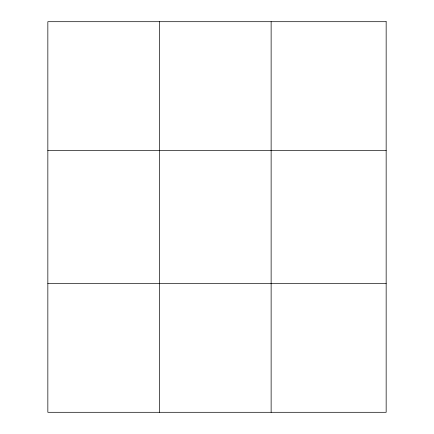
<?xml version="1.0" encoding="UTF-8"?>
<svg xmlns="http://www.w3.org/2000/svg" width="434" height="434" viewBox="0 0 434 434"><rect width="100%" height="100%" fill="white"/><g stroke="black" fill="none" stroke-linecap="round" stroke-linejoin="round"><path stroke-width="0.65" d="M159.49 21.7L159.49 412.3M271.131 21.7L271.131 412.3M47.843 150.598L386.157 150.598M47.843 283.402L386.157 283.402M386.157 21.7L386.157 412.3L47.843 412.3L47.843 21.7L386.157 21.7"/></g></svg>
